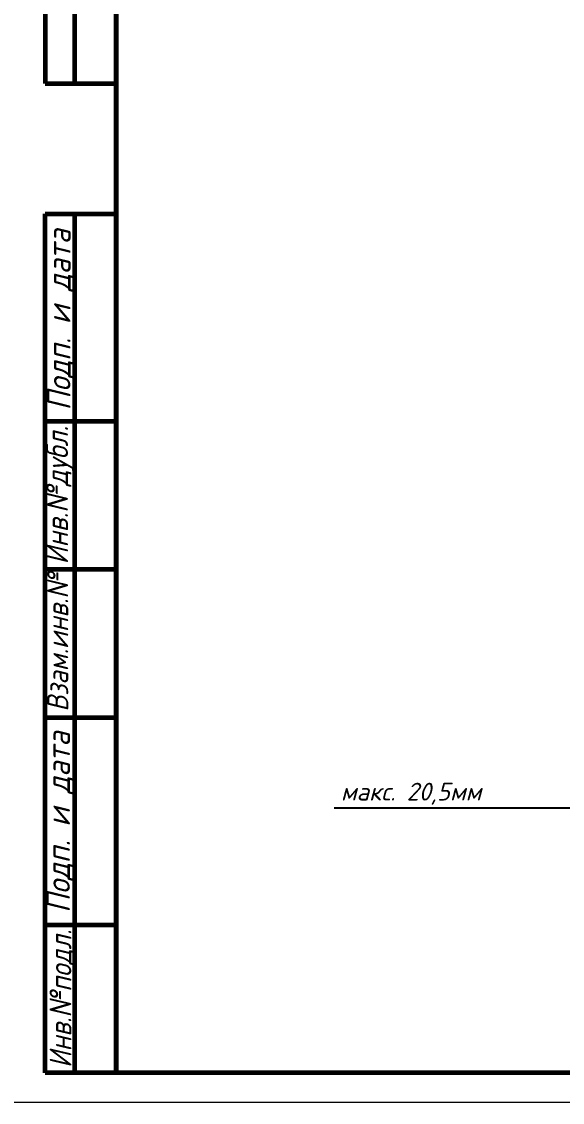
# Model space of a CAD drawing. Header units: millimetres. Extents: x -1 to 4028, y -898 to 1238.
# Drawn here: x 2917.6 to 3009, y 933.2 to 1115.7 of the extents above; entities that cross this region are included whole.
import ezdxf
from ezdxf.enums import TextEntityAlignment as Align

# ---------------------------------------------------------------- set-up
doc = ezdxf.new("R2010")
doc.units = ezdxf.units.MM
for name, color, linetype, lineweight in [('Основная (0.6)', 250, 'Continuous', 60), ('Текст', 240, 'Continuous', 30), ('Тонкая (0.2)', 250, 'Continuous', 20)]:
    doc.layers.add(name, color=color, linetype=linetype, lineweight=lineweight)
doc.styles.add('3мм', font='isocpeui.ttf', dxfattribs={"height": 3})
doc.styles.get("Standard").update_dxf_attribs({"font": 'arial.ttf'})
doc.dimstyles.new('ISO-25', dxfattribs={"dimtxt": 2.5, "dimasz": 2.5, "dimexe": 1.25, "dimexo": 0.625, "dimtad": 1, "dimtoh": 1, "dimtxsty": 'Standard', "dimcen": 2.5, "dimadec": 0, "dimazin": 0, "dimtfac": 1, "dimtmove": 0, "dimatfit": 3, "dimfxl": 1, "dimarcsym": 0})

# ---------------------------------------------------------------- blocks, each defined once
blk = doc.blocks.new('*D63')
at = {"layer": 'Defpoints', "color": 0, "transparency": 16777216}
for p in [(3011.05, 1012.22), (3049.67, 1001.39), (3049.67, 982.91)]:
    blk.add_point(p, dxfattribs=at)
at = {"layer": 'Тонкая (0.2)', "color": 0, "lineweight": -2, "transparency": 16777216}
for p, q in [((3011.05, 1011.6), (3011.05, 981.66)), ((3049.67, 1000.76), (3049.67, 981.66)), ((3011.05, 982.91), (2970.42, 982.91)), ((3047.17, 982.91), (3013.55, 982.91))]:
    blk.add_line(p, q, dxfattribs=at)
at = {"layer": 'Тонкая (0.2)', "color": 0, "transparency": 16777216}
for points in [[(3013.55, 983.32), (3013.55, 982.49), (3011.05, 982.91)], [(3047.17, 983.32), (3047.17, 982.49), (3049.67, 982.91)]]:
    blk.add_solid(points, dxfattribs=at)
at = {"layer": 'Тонкая (0.2)', "color": 0, "transparency": 16777216, "insert": (2983.41, 985.33), "char_height": 3, "attachment_point": 5, "style": '3мм'}
blk.add_mtext('макс. 20,5мм', dxfattribs=at)

msp = doc.modelspace()

# ---------------------------------------------------------------- linework, layer by layer
at = {"layer": 'Основная (0.6)'}
for p, q in [((2926.622, 1105.22), (2926.622, 1225.22)), ((2933.622, 1225.22), (2933.622, 938.22)), ((2933.622, 938.22), (2933.622, 1225.22)), ((2921.622, 1165.22), (2921.622, 1105.22)), ((2921.622, 1105.22), (2933.622, 1105.22)), ((2921.622, 1048.22), (2921.622, 1083.22)), ((2921.622, 1083.22), (2933.622, 1083.22)), ((2926.622, 938.22), (2926.622, 1083.22)), ((2921.622, 1023.22), (2921.622, 1048.22)), ((2921.622, 1048.22), (2926.622, 1048.22)), ((2926.622, 1048.22), (2933.622, 1048.22)), ((2921.622, 998.22), (2921.622, 1023.22)), ((2921.622, 1023.22), (2926.622, 1023.22)), ((2926.622, 1023.22), (2933.622, 1023.22)), ((2921.622, 963.22), (2921.622, 998.22)), ((2921.622, 998.22), (2926.622, 998.22)), ((2926.622, 998.22), (2933.622, 998.22)), ((2921.622, 938.22), (2921.622, 963.22)), ((2921.622, 963.22), (2926.622, 963.22)), ((2926.622, 963.22), (2933.622, 963.22)), ((2926.622, 938.22), (2921.622, 938.22)), ((2933.622, 938.22), (2926.622, 938.22)), ((3328.622, 938.22), (2933.622, 938.22))]:
    msp.add_line(p, q, dxfattribs=at)
at = {"layer": 'Тонкая (0.2)'}
msp.add_line((3333.622, 933.22), (2913.622, 933.22), dxfattribs=at)

# ---------------------------------------------------------------- texts
at = {"layer": 'Текст', "style": '3мм', "width": 0.9}
for s, height, p, p2 in [('Подп. и дата ', 3.96881, (2925.887, 1050.022), (2925.887, 1082.938)), ('Инв.№дубл.', 3.689, (2925.463, 1024.031), (2925.463, 1047.408)), ('Взам.инв.№', 3.557, (2925.503, 999.188), (2925.503, 1022.565)), ('Подп. и дата ', 3.96881, (2925.792, 965.21), (2925.792, 998.126)), ('Инв.№подл.', 3.689, (2926.033, 939.032), (2926.033, 962.408))]:
    msp.add_text(s, height=height, rotation=90, dxfattribs=at).set_placement(p, p2, align=Align.ALIGNED)

# ---------------------------------------------------------------- dimensions: what is measured, and where the dimension line sits
at = {"layer": 'Тонкая (0.2)'}
dim = msp.add_linear_dim(base=(3049.669, 982.906), p1=(3011.051, 1012.224), p2=(3049.669, 1001.389), text='макс. 20,5мм', dimstyle='ISO-25', override={"dimtxsty": '3мм'}, dxfattribs=at)
dim.commit()
dim.dimension.update_dxf_attribs({"geometry": '*D63', "text_midpoint": (2983.412, 982.906), "dimtype": 160})

doc.saveas('drawing.dxf')
